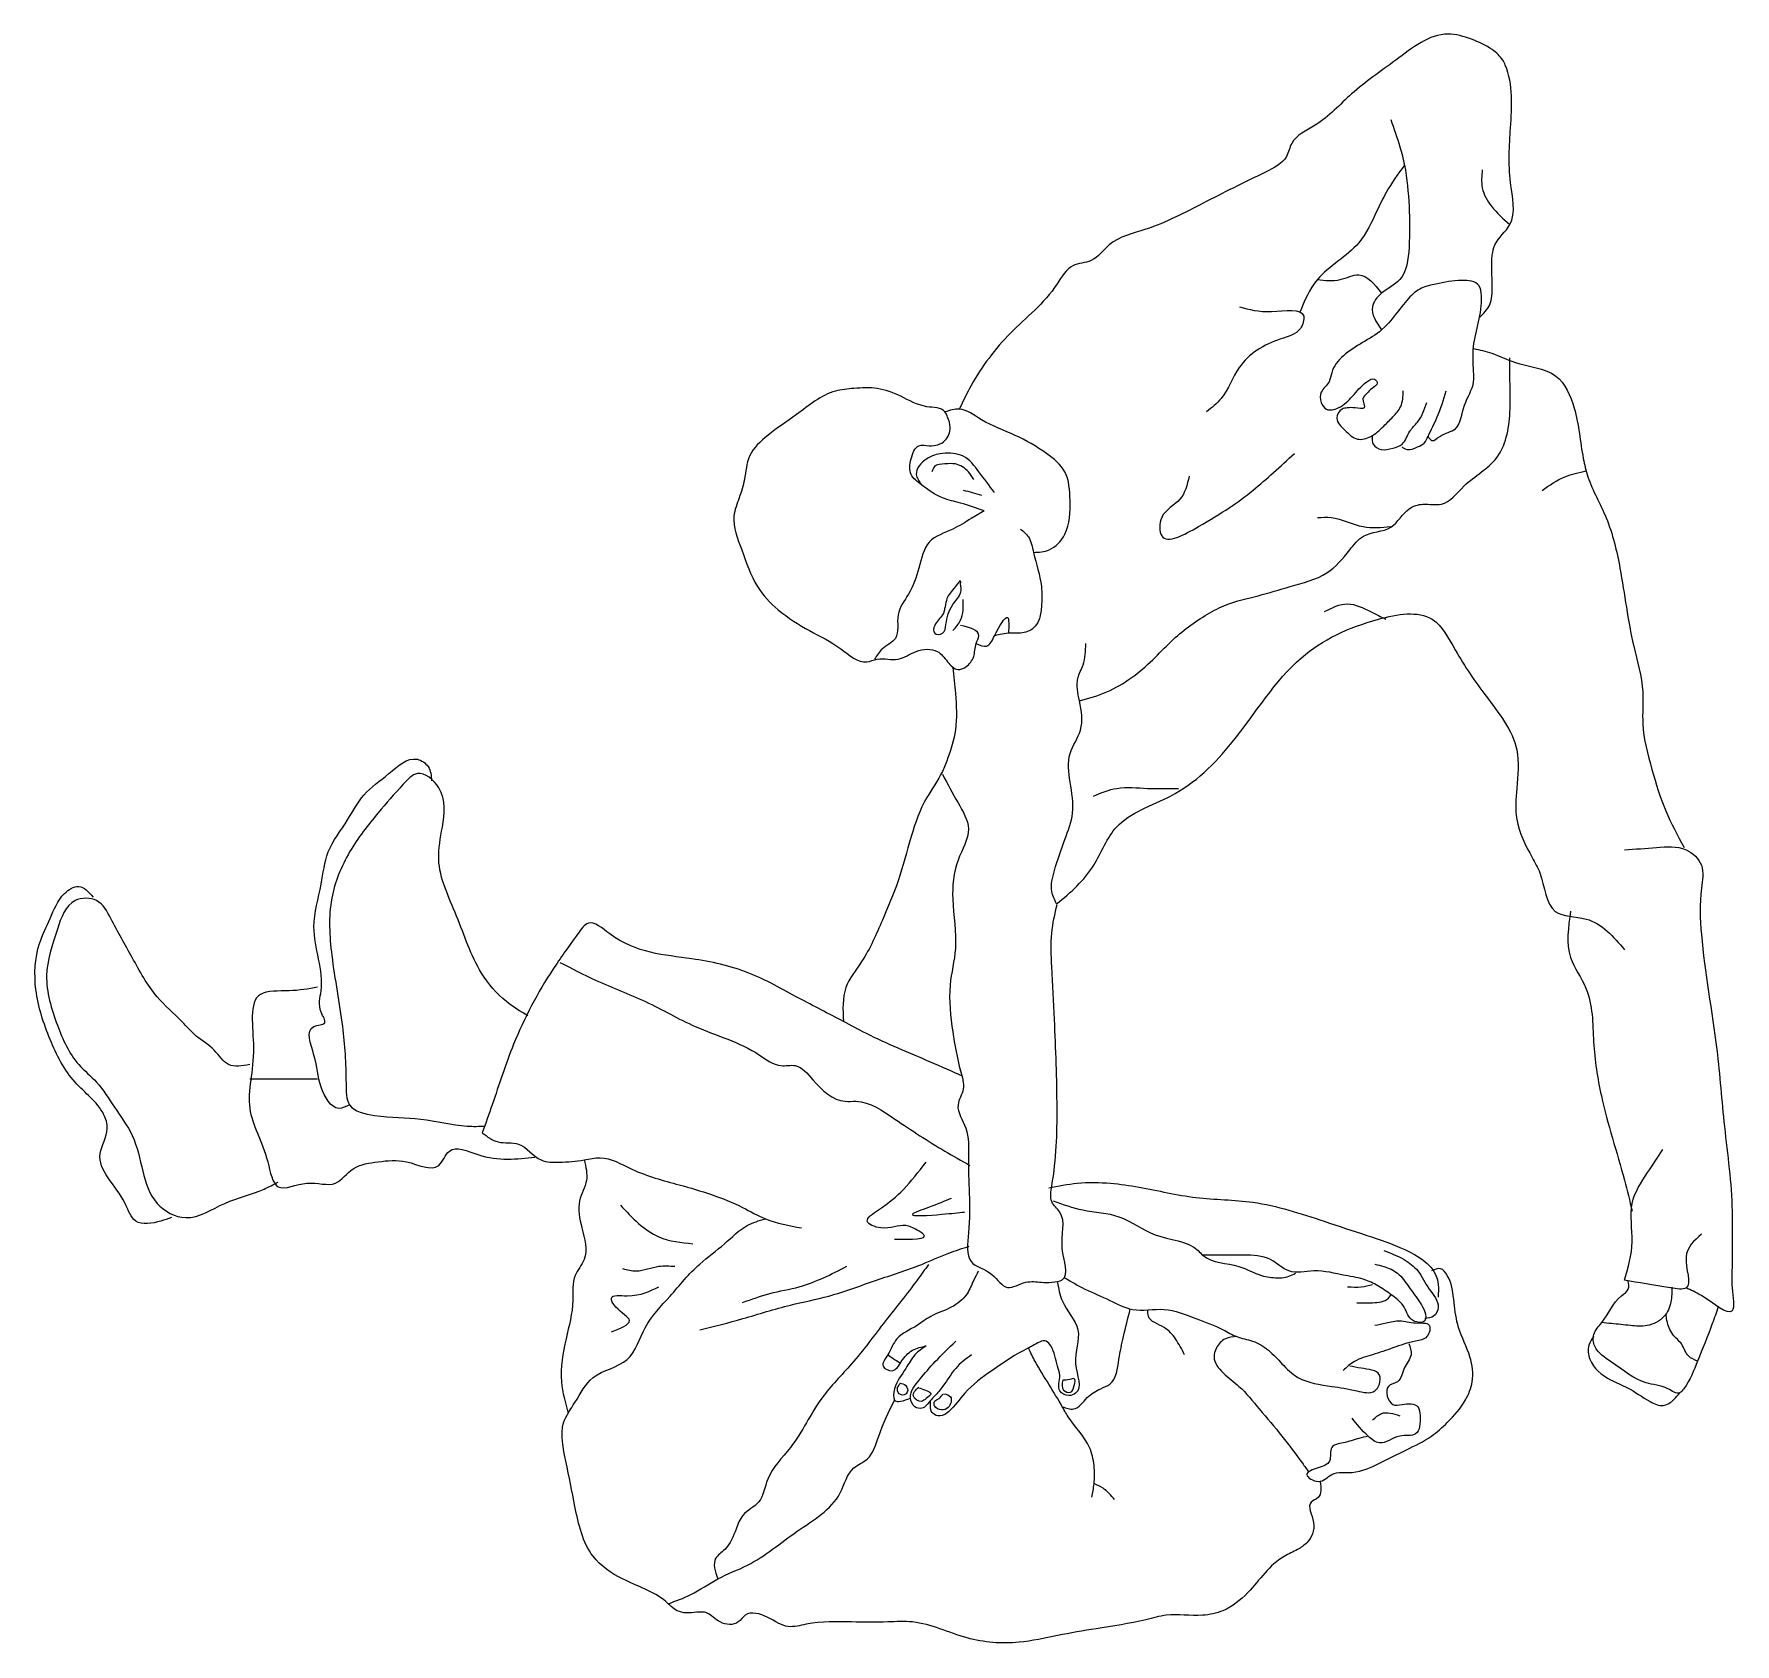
# Model space of a CAD drawing. Extents: x -0.95 to 0.74, y 0 to 1.59.
import ezdxf

# ---------------------------------------------------------------- set-up
doc = ezdxf.new("R2010")
doc.units = 0
doc.header["$MEASUREMENT"] = 0

msp = doc.modelspace()

# ---------------------------------------------------------------- linework, layer by layer
for points, knots in [([(0.4838, 1.3107), (0.4879, 1.3147), (0.4964, 1.3231), (0.4972, 1.3463), (0.4951, 1.3657), (0.4995, 1.3879), (0.5228, 1.4053), (0.5115, 1.4502), (0.5149, 1.5003), (0.5177, 1.5435), (0.5059, 1.5685), (0.4948, 1.5785), (0.4762, 1.5868), (0.4412, 1.5971), (0.4014, 1.5646), (0.3581, 1.5356), (0.329, 1.5027), (0.298, 1.4897), (0.2936, 1.4652), (0.2579, 1.4479), (0.2129, 1.4256), (0.1624, 1.3986), (0.1197, 1.3895), (0.103, 1.3648), (0.0781, 1.3649), (0.0593, 1.3292), (0.0187, 1.2984), (-0.0138, 1.2554), (-0.0269, 1.2281), (-0.0306, 1.2202)], [0, 0, 0, 0, 0.0091401, 0.0192312, 0.0363562, 0.0422404, 0.0560322, 0.0791714, 0.1091401, 0.1435089, 0.1467004, 0.1547757, 0.1675465, 0.1807116, 0.2126386, 0.2431918, 0.2695156, 0.2857934, 0.2934792, 0.3077558, 0.3460682, 0.3805735, 0.402322, 0.4154839, 0.4258794, 0.43904, 0.4764017, 0.512087, 0.5266697, 0.5266697, 0.5266697, 0.5266697]), ([(0.0428, 1.0785), (0.0482, 1.0786), (0.061, 1.0795), (0.0789, 1.0992), (0.0793, 1.128), (0.0777, 1.1591), (0.053, 1.1792), (0.0249, 1.1956), (-0.0053, 1.2057), (-0.0271, 1.223), (-0.04, 1.219), (-0.0448, 1.2175)], [0.0013781, 0.0013781, 0.0013781, 0.0013781, 0.0100973, 0.0222104, 0.040981, 0.0569366, 0.0710685, 0.0909037, 0.1113472, 0.1247987, 0.1327767, 0.1327767, 0.1327767, 0.1327767]), ([(0.0657, 0.7306), (0.0796, 0.7419), (0.1039, 0.7637), (0.1229, 0.817), (0.1882, 0.8357), (0.248, 0.8948), (0.2965, 0.977), (0.3698, 1.0116), (0.4381, 1.0237), (0.4627, 0.9752), (0.4904, 0.9351), (0.5256, 0.8919), (0.5209, 0.8474), (0.5183, 0.8107), (0.5322, 0.7831), (0.5484, 0.7553), (0.5499, 0.7169), (0.5986, 0.7196), (0.6166, 0.6982), (0.6275, 0.6853)], [0.0063456, 0.0063456, 0.0063456, 0.0063456, 0.0357646, 0.0603378, 0.094325, 0.1391319, 0.1990332, 0.2461663, 0.2756801, 0.2967527, 0.3271431, 0.3611191, 0.3821869, 0.3990411, 0.4217337, 0.4311567, 0.4538494, 0.4712328, 0.4982233, 0.4982233, 0.4982233, 0.4982233])]:
    msp.add_open_spline(points, degree=3, knots=knots)
for points in [[(0.3962, 1.507), (0.4053, 1.4799), (0.4098, 1.4617), (0.4143, 1.421), (0.4143, 1.3802), (0.4053, 1.3485), (0.3871, 1.3349), (0.3781, 1.3214), (0.3871, 1.2987)], [(0.4098, 1.4617), (0.3917, 1.4346), (0.3826, 1.4165), (0.3645, 1.3848), (0.3237, 1.3485), (0.306, 1.3155)], [(0.4868, 1.4572), (0.4868, 1.4391), (0.4959, 1.421), (0.514, 1.4029)], [(0.3237, 1.3485), (0.3463, 1.3485), (0.3645, 1.3531), (0.3871, 1.3349)], [(0.4331, 1.1932), (0.437, 1.1893), (0.4447, 1.1932), (0.4602, 1.2009), (0.4692, 1.2241), (0.4782, 1.2473), (0.4782, 1.2576), (0.4782, 1.2821), (0.486, 1.3323), (0.4834, 1.3426), (0.4666, 1.3477), (0.4409, 1.3439), (0.4267, 1.34), (0.4138, 1.3297), (0.3871, 1.2987), (0.3494, 1.273), (0.3378, 1.2563), (0.3352, 1.2473), (0.3275, 1.237), (0.3275, 1.2267), (0.3326, 1.2202), (0.3442, 1.2215), (0.3584, 1.2331), (0.3726, 1.2473), (0.3803, 1.2499), (0.3829, 1.246), (0.3777, 1.2408), (0.3726, 1.2357), (0.3687, 1.2305), (0.37, 1.2215), (0.361, 1.2215), (0.3532, 1.2215), (0.3481, 1.2202), (0.3429, 1.2112), (0.3507, 1.1996), (0.3635, 1.1906), (0.3764, 1.1932), (0.3893, 1.2035), (0.3983, 1.2125), (0.4061, 1.2228), (0.4086, 1.2383)], [(0.2467, 1.3214), (0.2784, 1.3168), (0.3101, 1.3123), (0.3068, 1.3001), (0.2874, 1.2897), (0.2463, 1.2614), (0.2285, 1.2308), (0.214, 1.2177)], [(0.478, 1.2802), (0.4961, 1.2756), (0.5188, 1.2666), (0.5595, 1.253), (0.5777, 1.2213), (0.5867, 1.1715), (0.5913, 1.1534), (0.6094, 1.1126), (0.623, 1.0628), (0.6366, 0.9858), (0.6456, 0.9405), (0.6456, 0.9088), (0.6547, 0.8635), (0.6683, 0.8228), (0.6864, 0.7865)], [(0.0883, 0.9315), (0.1154, 0.9405), (0.1608, 0.9722), (0.1789, 0.9903), (0.2151, 1.0175), (0.2333, 1.0266), (0.265, 1.0356), (0.2967, 1.0447), (0.333, 1.0583), (0.3556, 1.0809), (0.3692, 1.0945), (0.3964, 1.1035), (0.4145, 1.1217), (0.4281, 1.1262), (0.4463, 1.1262), (0.4689, 1.1443), (0.5006, 1.1715), (0.5142, 1.2168), (0.5142, 1.2485), (0.5142, 1.2711)], [(-0.0061, 1.1196), (-0.0293, 1.1273), (-0.0474, 1.1325), (-0.068, 1.1454), (-0.0783, 1.1557), (-0.0783, 1.1711), (-0.0706, 1.184), (-0.0603, 1.184), (-0.0448, 1.1892), (-0.0396, 1.2021), (-0.0422, 1.2124), (-0.0448, 1.2175), (-0.0628, 1.2227), (-0.0886, 1.233), (-0.1118, 1.2407), (-0.135, 1.2407), (-0.1531, 1.2381), (-0.1917, 1.2149), (-0.2201, 1.1943), (-0.2381, 1.1737), (-0.2433, 1.1505), (-0.2484, 1.1325), (-0.2536, 1.1145), (-0.2459, 1.081), (-0.2304, 1.0449), (-0.2098, 1.0217), (-0.1788, 1.0011), (-0.1479, 0.9831), (-0.1221, 0.9702), (-0.1118, 0.9728), (-0.0912, 0.9728), (-0.0732, 0.9805), (-0.0525, 0.9805), (-0.0422, 0.9702), (-0.0319, 0.9625), (-0.0242, 0.9651), (-0.0164, 0.9754), (-0.0139, 0.9882), (-0.0113, 0.996), (-0.0293, 1.0063)], [(0.4074, 1.1829), (0.4125, 1.1803), (0.4228, 1.1829), (0.4293, 1.1867), (0.4331, 1.1932), (0.4422, 1.2125), (0.4512, 1.2383)], [(0.3777, 1.1932), (0.379, 1.1855), (0.3867, 1.1803), (0.3983, 1.1816), (0.4074, 1.1855), (0.4151, 1.1983), (0.4228, 1.2074), (0.4318, 1.2267)], [(0.0042, 1.1377), (-0.0113, 1.1583), (-0.0268, 1.1737), (-0.0474, 1.1763), (-0.0628, 1.1711), (-0.0732, 1.1557), (-0.068, 1.1454)], [(-0.0164, 1.1505), (-0.0216, 1.1583), (-0.0345, 1.166), (-0.0448, 1.166), (-0.0551, 1.1634), (-0.0577, 1.1583)], [(0.1968, 1.1538), (0.1877, 1.1311), (0.1696, 1.113), (0.1696, 1.0949), (0.2059, 1.104), (0.2602, 1.1402), (0.301, 1.1764)], [(0.546, 1.1398), (0.5686, 1.1534), (0.5895, 1.1591)], [(-0.0268, 1.1402), (-0.0087, 1.1351)], [(-0.0061, 1.1196), (-0.019, 1.1119), (-0.0371, 1.1016), (-0.0603, 1.0887), (-0.0706, 1.063), (-0.0809, 1.0372), (-0.0912, 1.0166), (-0.0938, 0.9934), (-0.1067, 0.9831), (-0.1144, 0.9728)], [(0.3237, 1.113), (0.3373, 1.113), (0.369, 1.104), (0.3962, 1.104)], [(0.03, 1.1016), (0.0377, 1.0939), (0.0428, 1.0784), (0.0506, 1.0449), (0.0506, 1.0243), (0.048, 1.0114), (0.0428, 1.0037), (0.03, 0.9986), (0.0196, 0.9986), (0.0042, 0.996)], [(-0.0293, 1.0475), (-0.0292, 1.0391), (-0.037, 1.0269), (-0.0438, 1.0071), (-0.0473, 0.9985), (-0.055, 0.9985), (-0.055, 1.0063), (-0.0473, 1.0166), (-0.0429, 1.0327), (-0.0344, 1.0449), (-0.0293, 1.0501), (-0.0293, 1.0475)], [(-0.037, 1.0011), (-0.0293, 1.0114), (-0.0267, 1.032)], [(0.3307, 1.0199), (0.3535, 1.0275), (0.3763, 1.0199), (0.3915, 1.0123)], [(-0.0139, 0.9882), (-0.0036, 0.9857), (0.0042, 0.996), (0.0171, 1.014), (0.0181, 0.9985)], [(0.0657, 0.7306), (0.0609, 0.743), (0.0635, 0.7636), (0.0738, 0.7945), (0.0815, 0.8203), (0.079, 0.8512), (0.079, 0.8795), (0.0893, 0.9027), (0.0883, 0.9315), (0.0867, 0.9542), (0.0918, 0.9671), (0.0945, 0.9882)], [(-0.0371, 0.9646), (-0.0345, 0.9388), (-0.0345, 0.9028), (-0.0422, 0.8744), (-0.0474, 0.8616), (-0.0628, 0.8358), (-0.0783, 0.7972), (-0.0912, 0.7534), (-0.1067, 0.7147), (-0.1273, 0.6735), (-0.1428, 0.6478), (-0.1453, 0.6143)], [(-0.6338, 0.5318), (-0.6444, 0.5283), (-0.662, 0.5494), (-0.6691, 0.5811), (-0.6691, 0.6093), (-0.6585, 0.6129), (-0.662, 0.6234), (-0.662, 0.6446), (-0.6691, 0.708), (-0.662, 0.7503), (-0.655, 0.782), (-0.6358, 0.8138), (-0.6197, 0.8384), (-0.595, 0.8596), (-0.5668, 0.8737), (-0.5562, 0.8666), (-0.5527, 0.8525)], [(-0.4575, 0.6199), (-0.4787, 0.634), (-0.5033, 0.6622), (-0.528, 0.7186), (-0.5457, 0.775), (-0.5421, 0.8067), (-0.5457, 0.8455), (-0.5668, 0.8596), (-0.5809, 0.849), (-0.6056, 0.8208), (-0.6338, 0.782), (-0.6515, 0.7362), (-0.6515, 0.6798), (-0.6409, 0.6093), (-0.6374, 0.5529), (-0.6338, 0.5318), (-0.6091, 0.5212), (-0.5633, 0.5177), (-0.5175, 0.5107), (-0.4998, 0.5107)], [(-0.0474, 0.859), (-0.0319, 0.8307), (-0.0216, 0.8049), (-0.0319, 0.774), (-0.0371, 0.7353), (-0.0345, 0.6864), (-0.0397, 0.6503), (-0.0371, 0.604), (-0.0293, 0.5653), (-0.0268, 0.5473), (-0.0319, 0.5318), (-0.0242, 0.5087), (-0.0216, 0.4803), (-0.0215, 0.4051), (-0.019, 0.3768), (0.0017, 0.3639), (0.0171, 0.351), (0.0352, 0.3562), (0.0506, 0.3562), (0.0609, 0.3562), (0.0713, 0.3587), (0.0713, 0.3896), (0.0687, 0.4257), (0.0609, 0.436), (0.0609, 0.4515), (0.0661, 0.5287), (0.0635, 0.6163), (0.0609, 0.6683), (0.0609, 0.7018), (0.0661, 0.7301)], [(0.1023, 0.8374), (0.1252, 0.845), (0.1556, 0.845), (0.1861, 0.845)], [(0.6275, 0.7841), (0.6592, 0.7865), (0.6884, 0.7841), (0.7036, 0.7689), (0.7036, 0.7461), (0.7036, 0.7005), (0.7188, 0.5864), (0.7264, 0.5103), (0.734, 0.4267), (0.734, 0.3962), (0.734, 0.3734), (0.734, 0.3506), (0.734, 0.3278), (0.7036, 0.343), (0.6884, 0.3506)], [(-0.8102, 0.4202), (-0.8207, 0.4167), (-0.8454, 0.4167), (-0.856, 0.4343), (-0.8807, 0.4836), (-0.8736, 0.5083), (-0.8772, 0.5224), (-0.9054, 0.5541), (-0.9301, 0.5964), (-0.9442, 0.6458), (-0.9406, 0.6916), (-0.9301, 0.7162), (-0.9159, 0.7409), (-0.9018, 0.748), (-0.8877, 0.7374)], [(-0.7326, 0.5717), (-0.7537, 0.5717), (-0.7678, 0.5858), (-0.7855, 0.5999), (-0.7996, 0.614), (-0.8243, 0.6387), (-0.8489, 0.6775), (-0.8701, 0.7162), (-0.8842, 0.7339), (-0.9054, 0.7339), (-0.923, 0.7057), (-0.9336, 0.6598), (-0.923, 0.6105), (-0.9018, 0.5717), (-0.8842, 0.5541), (-0.8666, 0.5295), (-0.8489, 0.5013), (-0.8384, 0.466), (-0.8243, 0.4343), (-0.796, 0.4202), (-0.7573, 0.4343), (-0.7185, 0.4484), (-0.7044, 0.4554)], [(-0.0273, 0.56), (-0.059, 0.5741), (-0.1225, 0.6023), (-0.1453, 0.6143), (-0.1895, 0.6375), (-0.2389, 0.6622), (-0.2953, 0.6763), (-0.3764, 0.701), (-0.3976, 0.7115), (-0.4081, 0.701), (-0.4328, 0.6657), (-0.4716, 0.5917), (-0.4928, 0.5318), (-0.5026, 0.5041)], [(0.5742, 0.7233), (0.5742, 0.6776), (0.5894, 0.6472), (0.597, 0.594), (0.6046, 0.5407), (0.6275, 0.4571), (0.6351, 0.4267)], [(-0.4258, 0.6728), (-0.3905, 0.6551), (-0.3411, 0.634), (-0.2918, 0.6093), (-0.2283, 0.5811), (-0.2071, 0.5706), (-0.193, 0.5706), (-0.1754, 0.5565), (-0.1436, 0.5353), (-0.1331, 0.5353), (-0.0943, 0.5177), (-0.0449, 0.486), (-0.0202, 0.4719)], [(-0.6656, 0.6481), (-0.6938, 0.6446), (-0.722, 0.6411), (-0.729, 0.5882), (-0.7326, 0.5283), (-0.7149, 0.4754), (-0.7044, 0.4507), (-0.6761, 0.4543), (-0.6479, 0.4543), (-0.6303, 0.4684), (-0.6056, 0.4754), (-0.5774, 0.4754), (-0.5457, 0.4719), (-0.5351, 0.486), (-0.5069, 0.4825), (-0.4505, 0.4801)], [(-0.7326, 0.5576), (-0.6656, 0.5576)], [(-0.5026, 0.5041), (-0.4869, 0.4951), (-0.4667, 0.4929), (-0.4443, 0.4772), (-0.4264, 0.475), (-0.4018, 0.4772), (-0.3861, 0.4794), (-0.3547, 0.4682), (-0.3077, 0.4526), (-0.245, 0.4302), (-0.2225, 0.419), (-0.1867, 0.41)], [(-0.4018, 0.4772), (-0.3995, 0.457), (-0.4063, 0.4369), (-0.404, 0.41), (-0.4018, 0.3787), (-0.4107, 0.363), (-0.413, 0.3384), (-0.4197, 0.3003), (-0.4242, 0.2578), (-0.4175, 0.2264)], [(-0.0948, 0.3988), (-0.0657, 0.4033), (-0.0724, 0.4078), (-0.0836, 0.4123), (-0.1083, 0.41), (-0.1217, 0.4167), (-0.1105, 0.4279), (-0.0859, 0.4481), (-0.0635, 0.475)], [(0.6275, 0.3582), (0.6351, 0.3962), (0.6351, 0.4343), (0.6503, 0.4647), (0.6655, 0.4875)], [(0.0579, 0.4495), (0.0861, 0.4542), (0.119, 0.4542), (0.1753, 0.4448), (0.2035, 0.4401), (0.2599, 0.4354), (0.3303, 0.4166), (0.3726, 0.4026), (0.4101, 0.3885), (0.441, 0.3629), (0.4432, 0.3539), (0.443, 0.3415)], [(-0.0388, 0.4391), (-0.0612, 0.4302), (-0.0769, 0.4235), (-0.0478, 0.4235), (-0.0254, 0.4257)], [(-0.3659, 0.4324), (-0.348, 0.4145), (-0.3278, 0.4011), (-0.2942, 0.3943)], [(0.0624, 0.4368), (0.0915, 0.4278), (0.1273, 0.4211), (0.1632, 0.4032), (0.2057, 0.3875), (0.2102, 0.383), (0.2461, 0.3718), (0.2685, 0.3629), (0.2841, 0.3606), (0.2886, 0.3606), (0.3021, 0.3651)], [(0.3265, 0.1588), (0.3243, 0.1432), (0.3175, 0.1387), (0.3198, 0.1185), (0.3131, 0.0984), (0.3041, 0.0917), (0.2907, 0.0849), (0.2548, 0.0491), (0.2302, 0.0312), (0.21, 0.0267), (0.1742, 0.0267), (0.154, 0.0223), (0.1047, 0.0133), (0.0666, 0.0066), (0.0285, -0.0001), (-0.023, 0.0043), (-0.0768, 0.02), (-0.1014, 0.02), (-0.1372, 0.02), (-0.182, 0.0178), (-0.2, 0.0155), (-0.2201, 0.0245), (-0.2425, 0.0267), (-0.2493, 0.02), (-0.2672, 0.02), (-0.2806, 0.029), (-0.3008, 0.029), (-0.3097, 0.0312), (-0.321, 0.0402), (-0.3638, 0.0626), (-0.3929, 0.085), (-0.4109, 0.1343), (-0.4198, 0.1791), (-0.4221, 0.2171), (-0.4109, 0.2373), (-0.3929, 0.2619), (-0.3593, 0.2798), (-0.3414, 0.3112), (-0.3168, 0.3425), (-0.2875, 0.3742), (-0.2629, 0.3943), (-0.2405, 0.4123), (-0.2225, 0.419)], [(-0.2874, 0.309), (-0.2448, 0.3202), (-0.1978, 0.3336), (-0.1597, 0.3426), (-0.1126, 0.3583), (-0.0678, 0.3739), (-0.0409, 0.3851), (-0.0208, 0.3919)], [(0.3894, 0.3875), (0.4096, 0.3786), (0.423, 0.3674), (0.4343, 0.3495), (0.4432, 0.3315), (0.4387, 0.3226), (0.4298, 0.3203)], [(0.7036, 0.4038), (0.6884, 0.381), (0.6884, 0.3506), (0.6731, 0.3506), (0.6275, 0.3582)], [(-0.3637, 0.3697), (-0.3502, 0.3675), (-0.3278, 0.372), (-0.3122, 0.372)], [(-0.0611, 0.3739), (-0.0723, 0.3583), (-0.1037, 0.318), (-0.1373, 0.2754), (-0.1664, 0.2418), (-0.1978, 0.1926), (-0.2202, 0.1612), (-0.2291, 0.1389), (-0.2448, 0.1254), (-0.2515, 0.112), (-0.2627, 0.0918), (-0.2717, 0.0829), (-0.2695, 0.0627)], [(-0.245, 0.3361), (-0.2181, 0.3451), (-0.1889, 0.3518), (-0.1419, 0.372)], [(0.3805, 0.3741), (0.3894, 0.3718), (0.4029, 0.3651), (0.4141, 0.3517), (0.4253, 0.336), (0.4298, 0.3271), (0.4298, 0.3181), (0.4186, 0.3181), (0.4096, 0.3315), (0.3984, 0.3427), (0.385, 0.3517), (0.3715, 0.3584), (0.3514, 0.3629), (0.32, 0.3674), (0.2954, 0.3674), (0.2774, 0.3786), (0.2505, 0.383), (0.2102, 0.383)], [(0.3738, 0.2039), (0.3648, 0.2017), (0.3491, 0.1972), (0.3379, 0.1927), (0.3357, 0.1793), (0.3245, 0.1726), (0.3133, 0.1659), (0.3245, 0.1591), (0.3379, 0.1659), (0.3581, 0.1681), (0.385, 0.1771), (0.4118, 0.1905), (0.4365, 0.2039), (0.4522, 0.2174), (0.4701, 0.2397), (0.4768, 0.2577), (0.4746, 0.2823), (0.4634, 0.3114), (0.4589, 0.336), (0.4522, 0.3629), (0.4455, 0.3696), (0.4365, 0.3674)], [(-0.0118, 0.3672), (-0.0163, 0.3583), (-0.023, 0.3448), (-0.0387, 0.3314), (-0.0589, 0.3224), (-0.0723, 0.3135), (-0.0925, 0.3001), (-0.1014, 0.2844), (-0.1059, 0.2732), (-0.097, 0.2687), (-0.088, 0.2777), (-0.0768, 0.2889), (-0.0633, 0.2933)], [(0.0666, 0.356), (0.0711, 0.3381), (0.0868, 0.309), (0.0845, 0.2754), (0.0845, 0.2463), (0.0778, 0.2441), (0.0688, 0.2486), (0.0688, 0.2642), (0.0666, 0.2732), (0.0599, 0.2933), (0.0554, 0.2978), (0.0419, 0.2933), (0.0377, 0.2912), (0.0016, 0.2687), (-0.0253, 0.2463), (-0.0409, 0.2284), (-0.0499, 0.2239), (-0.0566, 0.2262), (-0.0589, 0.2396)], [(0.0736, 0.3606), (0.0937, 0.3495), (0.1184, 0.3383), (0.1408, 0.3293), (0.1721, 0.3293), (0.2035, 0.3203), (0.2304, 0.3092), (0.2438, 0.3024), (0.2595, 0.298), (0.2752, 0.289), (0.2886, 0.2756), (0.3043, 0.2621), (0.3379, 0.2532), (0.3626, 0.2487), (0.3805, 0.2487), (0.385, 0.2554), (0.385, 0.2644), (0.367, 0.2711), (0.3558, 0.2733)], [(0.3536, 0.3517), (0.367, 0.3517), (0.3782, 0.3539)], [(0.7203, 0.3319), (0.7144, 0.3153), (0.6998, 0.2782), (0.6861, 0.2508), (0.6822, 0.2469), (0.6704, 0.2508), (0.6489, 0.2567), (0.6147, 0.2772), (0.5981, 0.2928), (0.5971, 0.3046), (0.605, 0.3163), (0.6245, 0.3427), (0.6313, 0.3495), (0.6313, 0.3573)], [(-0.3749, 0.307), (-0.357, 0.3182), (-0.3704, 0.3317), (-0.3749, 0.3406), (-0.3592, 0.3429), (-0.3278, 0.3518)], [(0.3626, 0.336), (0.3782, 0.336), (0.3939, 0.3405), (0.3965, 0.3441)], [(0.6744, 0.3515), (0.6734, 0.3368), (0.6665, 0.3222), (0.6499, 0.3134), (0.6333, 0.3134), (0.6147, 0.3153), (0.605, 0.3163)], [(0.0713, 0.233), (0.0825, 0.2308), (0.096, 0.242), (0.1094, 0.2509), (0.1184, 0.2554), (0.1273, 0.28), (0.1318, 0.3024), (0.1385, 0.3298)], [(0.1923, 0.2845), (0.1833, 0.3002), (0.1721, 0.3114), (0.1564, 0.3226), (0.1561, 0.3289)], [(0.6998, 0.2782), (0.691, 0.2831), (0.6841, 0.2948), (0.6753, 0.3046), (0.6695, 0.3182), (0.6685, 0.3251)], [(0.3805, 0.3136), (0.3917, 0.3159), (0.4051, 0.3181), (0.4208, 0.3159), (0.4343, 0.3136), (0.432, 0.3024), (0.4208, 0.298), (0.3984, 0.2912), (0.3782, 0.2845), (0.3603, 0.2778), (0.3491, 0.2689)], [(-0.0633, 0.2933), (-0.0745, 0.2844), (-0.0835, 0.271), (-0.0947, 0.2508), (-0.0947, 0.2396), (-0.079, 0.2415)], [(-0.0185, 0.2844), (-0.0342, 0.271), (-0.0468, 0.2533), (-0.0551, 0.2435), (-0.0589, 0.2396), (-0.0678, 0.2315), (-0.0745, 0.2329), (-0.079, 0.2418), (-0.0701, 0.2598), (-0.0544, 0.2777), (-0.0342, 0.2978)], [(0.1004, 0.1435), (0.1027, 0.1569), (0.1027, 0.1748), (0.0982, 0.1927), (0.078, 0.2218), (0.0713, 0.233), (0.0579, 0.2554), (0.0444, 0.2778), (0.0377, 0.2912)], [(0.2438, 0.3024), (0.2326, 0.3002), (0.2237, 0.2912), (0.2214, 0.2823), (0.2304, 0.2666), (0.2461, 0.2532), (0.2662, 0.2308), (0.2886, 0.2039), (0.3088, 0.1771), (0.315, 0.1686)], [(0.4141, 0.2957), (0.4163, 0.2845), (0.4096, 0.2711), (0.4029, 0.2577), (0.3939, 0.2532), (0.3984, 0.2353), (0.4074, 0.2353), (0.423, 0.233), (0.4253, 0.2241), (0.4208, 0.2062), (0.4051, 0.2039), (0.385, 0.1972), (0.3738, 0.2039), (0.3581, 0.2218)], [(0.5971, 0.3026), (0.5922, 0.2938), (0.5932, 0.2801), (0.6138, 0.2596), (0.6304, 0.2518), (0.6529, 0.2381), (0.6656, 0.2342), (0.6763, 0.2401), (0.6822, 0.2469)], [(-0.1014, 0.2844), (-0.0947, 0.2799), (-0.0889, 0.2763)], [(-0.0896, 0.2563), (-0.0836, 0.254), (-0.0821, 0.2473), (-0.0889, 0.245), (-0.0919, 0.2503), (-0.0889, 0.2563)], [(-0.0708, 0.2518), (-0.0641, 0.2495), (-0.0588, 0.2458), (-0.0633, 0.2413), (-0.0678, 0.2383), (-0.0761, 0.2435), (-0.0708, 0.2525)], [(0.0718, 0.2593), (0.0786, 0.26), (0.0831, 0.2608), (0.0831, 0.254), (0.0793, 0.2473), (0.0725, 0.2495), (0.0718, 0.2593)], [(-0.3187, 0.0381), (-0.2963, 0.0471), (-0.2695, 0.0627), (-0.2403, 0.0762), (-0.191, 0.1098), (-0.1485, 0.1478), (-0.135, 0.1724), (-0.1216, 0.1814), (-0.1104, 0.2038), (-0.0947, 0.2396)], [(-0.0461, 0.2458), (-0.0393, 0.2428), (-0.0416, 0.2323), (-0.0483, 0.23), (-0.0551, 0.2338), (-0.0551, 0.2383), (-0.0506, 0.2413), (-0.0468, 0.2458)], [(0.3782, 0.2196), (0.3872, 0.2263), (0.4051, 0.2241)], [(0.1228, 0.1412), (0.1116, 0.1524), (0.1027, 0.1569)]]:
    msp.add_spline(points, degree=3)

doc.saveas('drawing.dxf')
